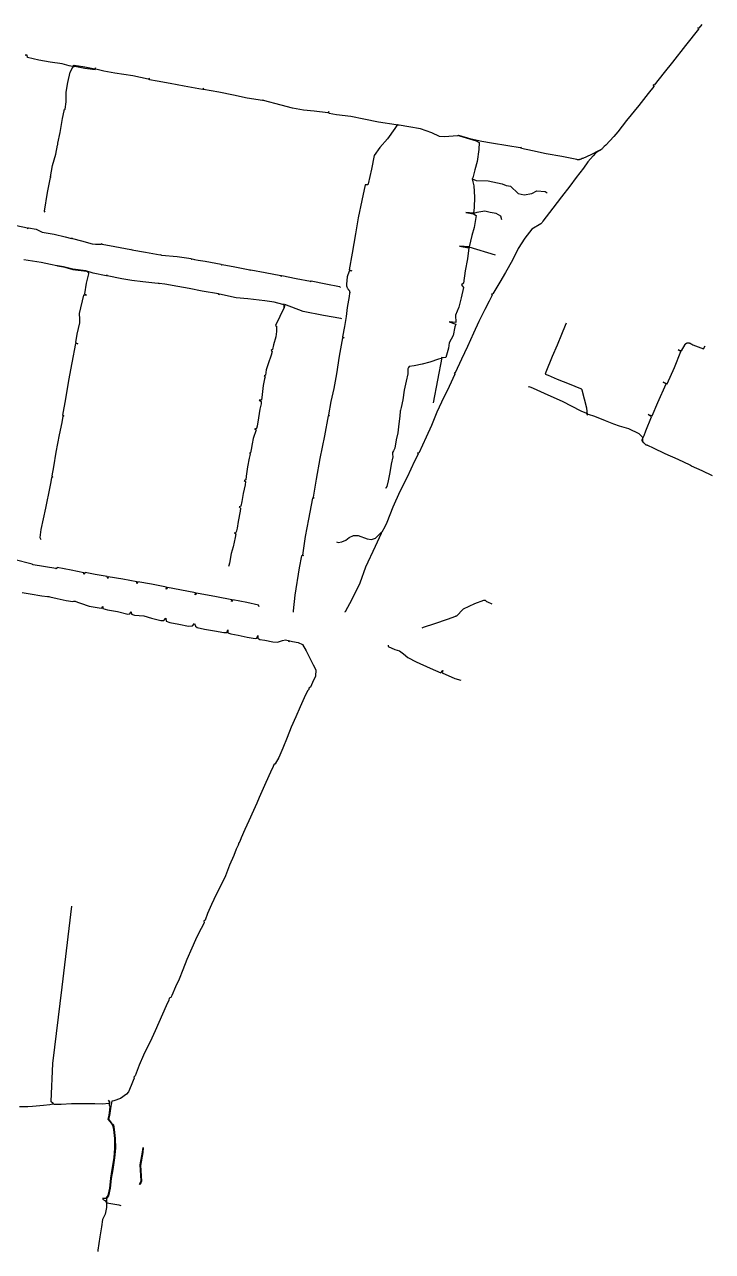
# Model space of a CAD drawing. Header units: inches. Extents: x 661527 to 662150, y 6867881 to 6868421.
# Drawn here: x 661854 to 662150, y 6867881 to 6868408 of the extents above; entities that cross this region are included whole.
import ezdxf

# ---------------------------------------------------------------- set-up
doc = ezdxf.new("R2010")
doc.units = ezdxf.units.IN
doc.header["$MEASUREMENT"] = 0

msp = doc.modelspace()

# ---------------------------------------------------------------- linework, layer by layer
for points in [[(662145.14, 6868407.71), (662143.93, 6868406.19), (662143.43, 6868406.25), (662143.71, 6868405.7), (662138.15, 6868398.66), (662132.53, 6868391.55), (662128.97, 6868387.05), (662124.63, 6868381.7), (662124.18, 6868381.8), (662124.55, 6868381.17), (662122.07, 6868378.11), (662118.15, 6868372.89), (662112.79, 6868366.48), (662109.12, 6868361.66), (662107.39, 6868359.57), (662103.96, 6868355.96), (662103.27, 6868355.34), (662102.68, 6868354.72), (662102.68, 6868354.72), (662102.5, 6868354.53), (662102.31, 6868354.36), (662102.12, 6868354.2), (662101.91, 6868354.05), (662101.7, 6868353.91), (662101.48, 6868353.79), (662101.25, 6868353.68), (662101.01, 6868353.59), (662097.52, 6868351.81), (662094.08, 6868350.24), (662093.82, 6868350.17), (662093.3, 6868349.92), (662093.13, 6868349.85), (662092.96, 6868349.79), (662092.78, 6868349.74), (662092.6, 6868349.7), (662092.42, 6868349.67), (662092.24, 6868349.66), (662092.06, 6868349.65), (662091.88, 6868349.66), (662091.7, 6868349.68), (662091.52, 6868349.71), (662085.08, 6868351.02), (662078.26, 6868352.24), (662072.48, 6868353.5), (662067.71, 6868354.49), (662067.55, 6868354.84), (662067.16, 6868354.78), (662061.81, 6868355.66), (662054.85, 6868356.8), (662050.67, 6868357.45), (662046.08, 6868358.47), (662040.8, 6868360.04), (662040.63, 6868360.07), (662040.18, 6868359.89), (662034.65, 6868359.46), (662032.52, 6868359.68), (662029.26, 6868361.24), (662024.35, 6868362.92), (662019.3, 6868363.76), (662015.12, 6868364.48), (662014.56, 6868364.52), (662014.48, 6868364.82), (662014.39, 6868364.55), (662013.86, 6868364.67), (662006.32, 6868365.81), (662000, 6868367.09), (661994.42, 6868368.27), (661988.3, 6868368.92), (661985.18, 6868369.55), (661985.04, 6868370.32), (661984.6, 6868369.86), (661978.64, 6868370.58), (661974.13, 6868370.99), (661969.46, 6868371.86), (661964.51, 6868373.1), (661956.92, 6868375.04), (661956.75, 6868375.43), (661956.58, 6868375.05), (661949.88, 6868376.14), (661944.07, 6868377.33), (661937.73, 6868378.61), (661931.22, 6868379.83), (661931.13, 6868380.39), (661930.8, 6868379.84), (661922.86, 6868381.23), (661916.93, 6868382.43), (661911.31, 6868383.46), (661908.05, 6868383.99), (661907.93, 6868384.58), (661907.43, 6868384.21), (661900.79, 6868385.65), (661893.13, 6868386.87), (661888.4, 6868387.72), (661884.88, 6868388.48), (661884.81, 6868389.1), (661884.51, 6868388.59), (661880.16, 6868389.41), (661875.59, 6868390.12), (661874.91, 6868389.73), (661873.46, 6868389.98), (661870.47, 6868390.8), (661865.3, 6868391.58), (661860.48, 6868392.48), (661855.62, 6868393.57), (661855.46, 6868394.54)], [(661855.46, 6868394.54), (661854.55, 6868394.41)], [(661855.46, 6868394.54), (661854.59, 6868394.58)], [(661863.13, 6868327.15), (661862.94, 6868327.63), (661864.25, 6868335.61), (661865.43, 6868342), (661865.78, 6868342.15), (661865.47, 6868342.31), (661866.39, 6868347.18), (661867.74, 6868351.98), (661868.54, 6868355.88), (661868.59, 6868356.23), (661868.66, 6868356.76), (661869.6, 6868361.35), (661870.66, 6868367.32), (661871.37, 6868370.69), (661871.35, 6868371.11), (661871.78, 6868371.43), (661872.18, 6868374.51), (661872.16, 6868378.73), (661872.86, 6868382.75), (661873.87, 6868387.32)], [(661873.87, 6868387.32), (661875.06, 6868389.47), (661875.96, 6868389.8), (661880.29, 6868389.04), (661884.63, 6868388.43), (661884.81, 6868389.1)], [(662014.48, 6868364.82), (662013.4, 6868363.02), (662010.21, 6868358.65), (662006.85, 6868354.86), (662004.52, 6868351.42), (662003.24, 6868345.54), (662001.91, 6868339.31), (662001.76, 6868338.81), (662000.64, 6868338.81), (661999.21, 6868332.14), (661997.64, 6868324.73), (661996.46, 6868317.81), (661995.04, 6868309.54), (661993.73, 6868302.33), (661994.89, 6868301.99), (661993.65, 6868301.83), (661992.8, 6868299.32), (661992.58, 6868296.23), (661992.58, 6868296.23), (661992.58, 6868296.03), (661992.58, 6868295.82), (661992.6, 6868295.62), (661992.63, 6868295.42), (661992.68, 6868295.22), (661992.74, 6868295.02), (661992.81, 6868294.83), (661992.9, 6868294.64), (661993, 6868294.46), (661993.11, 6868294.29), (661993.23, 6868294.12), (661993.36, 6868293.97), (661993.5, 6868293.82), (661993.5, 6868293.82), (661993.58, 6868293.73), (661993.64, 6868293.64), (661993.71, 6868293.54), (661993.76, 6868293.44), (661993.81, 6868293.34), (661993.85, 6868293.23), (661993.89, 6868293.12), (661993.91, 6868293.01), (661993.93, 6868292.9), (661993.95, 6868292.79), (661993.95, 6868292.67), (661993.95, 6868292.56), (661993.94, 6868292.44), (661993.92, 6868292.33), (661993.66, 6868290.86), (661992.84, 6868286.2), (661992.5, 6868282.35), (661991.77, 6868278.03), (661990.89, 6868273.57), (661991.54, 6868273.17), (661990.88, 6868273.17), (661989.45, 6868265.38), (661988.23, 6868257.75), (661987.12, 6868251.41), (661985.87, 6868245.87), (661984.79, 6868240.13), (661985.25, 6868239.73), (661984.66, 6868239.66), (661983.13, 6868231.06), (661981.19, 6868221.3), (661979.49, 6868212.52), (661978.29, 6868204.82), (661978.7, 6868204.35), (661978, 6868204.3), (661976.21, 6868195.39), (661974.89, 6868187.89), (661973.65, 6868179.91), (661974.05, 6868179.69), (661973.25, 6868179.54), (661972.3, 6868174.46), (661970.43, 6868162.73), (661969.71, 6868155.96), (661969.71, 6868155.32)], [(662040.63, 6868360.07), (662041.06, 6868359.94), (662048.24, 6868357.8), (662049.52, 6868357.04), (662049.44, 6868354.1), (662048.65, 6868348.84), (662047.75, 6868345.28), (662046.86, 6868341.87), (662046.7, 6868341.69), (662046.53, 6868341.45), (662046.83, 6868340.12), (662047.29, 6868338.38), (662047.57, 6868333.65), (662047.39, 6868329.1), (662047.39, 6868329.1), (662047.15, 6868326.75), (662043.81, 6868326.99), (662047.16, 6868326.47), (662048.28, 6868325.65), (662047.39, 6868320.5), (662046.43, 6868317.1), (662045.24, 6868312.28), (662041.15, 6868312.6), (662045.07, 6868311.87), (662044.55, 6868307.16), (662043.46, 6868301.96), (662042.75, 6868296.65), (662041.93, 6868295.98), (662042.75, 6868294.74), (662041.84, 6868290.31), (662040.86, 6868286.32), (662039.43, 6868282.87), (662039.57, 6868279.78), (662036.62, 6868280.11), (662039.45, 6868279.06), (662039.13, 6868277.85), (662038.32, 6868274.15), (662036.65, 6868271), (662036.31, 6868268.73), (662035.17, 6868264.72), (662034.19, 6868264.54), (662033.55, 6868264.79), (662033.29, 6868264.29), (662032.11, 6868263.97), (662028.34, 6868262.67), (662025.11, 6868261.92), (662021.56, 6868261.13), (662019.51, 6868260.9), (662019.17, 6868260.41), (662018.94, 6868259.94), (662018.94, 6868257.73), (662018.19, 6868254.6), (662017.35, 6868250.72), (662016.76, 6868246.51), (662016, 6868243.26), (662015.87, 6868242.69), (662015.74, 6868242.15), (662015.62, 6868241.69), (662015.43, 6868239.5), (662015.08, 6868236.25), (662014.56, 6868232.46), (662013.97, 6868229.42), (662013.29, 6868225.82), (662012.74, 6868224.65), (662012.32, 6868223.89), (662012.26, 6868223.3), (662012.4, 6868222.11), (662011.82, 6868218.98), (662011.18, 6868215.34), (662010.46, 6868211.83), (662009.84, 6868209.34), (662009.52, 6868208.73), (662009.27, 6868208.42)], [(662103.27, 6868355.34), (662102.69, 6868354.71), (662102.69, 6868354.71), (662102.45, 6868354.46), (662102.2, 6868354.24), (662101.93, 6868354.03), (662101.66, 6868353.83), (662101.37, 6868353.66), (662101.07, 6868353.5), (662100.76, 6868353.36), (662100.76, 6868353.36), (662099.56, 6868352.42), (662098.42, 6868351.39), (662096.18, 6868348.8), (662094.32, 6868346.02), (662091.22, 6868341.97), (662088.41, 6868338.24), (662084.87, 6868333.76), (662081.12, 6868328.8), (662076.92, 6868323.28), (662076.58, 6868322.74), (662076.04, 6868322.1), (662072.11, 6868319.85), (662069.2, 6868316), (662066.3, 6868311.6), (662063.85, 6868306.51), (662060.91, 6868301.22), (662058.38, 6868297.04), (662055.47, 6868292.14), (662054.79, 6868291.95), (662055.18, 6868291.55), (662053.77, 6868288.94), (662051.96, 6868285.36), (662049.4, 6868280.26), (662047.07, 6868275.12), (662044.52, 6868269.44), (662041.95, 6868263.96), (662039.29, 6868258.14), (662038.8, 6868258), (662039.15, 6868257.64), (662036.65, 6868252.31), (662033.4, 6868245.62), (662031.36, 6868241.29), (662029.03, 6868235.6), (662026.74, 6868230.57), (662023.66, 6868223.62), (662023, 6868223.77), (662023.41, 6868223.29), (662021.81, 6868220.24), (662018.65, 6868213.35), (662015.46, 6868207.17), (662012.43, 6868200.53), (662009.89, 6868193.9), (662009.04, 6868192.04), (662007.7, 6868189.68), (662007.47, 6868189.59), (662007.45, 6868189.19), (662004.85, 6868183.62), (662000.72, 6868174.66), (661998.33, 6868167.85), (661994.82, 6868160.81), (661991.98, 6868155.49), (661991.7, 6868155.42)], [(662046.53, 6868341.45), (662048.31, 6868340.72), (662053.35, 6868340.58), (662059.48, 6868339.37), (662061.08, 6868338.66), (662062.14, 6868338.52), (662063.01, 6868338.3), (662066.25, 6868335.22), (662068.82, 6868334.53), (662072.17, 6868335.15), (662074.34, 6868336.32), (662077.88, 6868335.98), (662078.7, 6868335.41)], [(662059.31, 6868323.84), (662058.86, 6868325.39), (662056.8, 6868326.58), (662054.22, 6868327.01), (662052, 6868327.53), (662048.59, 6868327.02), (662047.14, 6868326.61), (662043.81, 6868326.99)], [(661850.88, 6868321.46), (661855.58, 6868320.35), (661855.67, 6868319.97), (661856.03, 6868320.4), (661859.33, 6868319.83), (661861.92, 6868318.53), (661867.06, 6868317.63), (661871.76, 6868316.53), (661874.43, 6868315.82), (661874.74, 6868316.06), (661874.86, 6868315.83), (661878.81, 6868314.9), (661883.43, 6868313.6), (661884.78, 6868313.35), (661887.3, 6868313.43), (661887.48, 6868313.62), (661887.68, 6868313.42), (661893.04, 6868312.43), (661899.94, 6868311.07), (661900.2, 6868311.26), (661900.34, 6868311.04), (661906.2, 6868310.02), (661912.56, 6868308.75), (661912.94, 6868308.95), (661913.1, 6868308.67), (661919.82, 6868308.17), (661925.84, 6868307.22), (661925.96, 6868306.82), (661926.25, 6868307.15), (661927.35, 6868306.77), (661928.85, 6868306.52), (661931.82, 6868306.16), (661938.83, 6868304.8), (661938.95, 6868304.35), (661939.19, 6868304.61), (661944.59, 6868303.61), (661951.12, 6868302.43), (661951.26, 6868302.09), (661951.53, 6868302.35), (661957.61, 6868301.26), (661964.4, 6868299.96), (661964.52, 6868299.55), (661964.75, 6868299.9), (661970.93, 6868298.71), (661977.05, 6868297.57), (661977.15, 6868297.16), (661977.41, 6868297.62), (661983.72, 6868296.42), (661989.6, 6868295.19), (661989.95, 6868294.77)], [(662056.49, 6868308.69), (662045.22, 6868312.07), (662041.15, 6868312.6)], [(661854.03, 6868306.83), (661861.42, 6868305.69), (661865.45, 6868304.86), (661868.13, 6868304.18), (661868.28, 6868304.22), (661868.54, 6868304.09), (661871.01, 6868303.62), (661875.05, 6868302.57), (661880.96, 6868301.78), (661880.96, 6868301.78), (661881.02, 6868301.77), (661881.08, 6868301.76), (661881.15, 6868301.74), (661881.21, 6868301.71), (661881.27, 6868301.69), (661881.33, 6868301.65), (661881.38, 6868301.62), (661881.43, 6868301.58), (661881.48, 6868301.53), (661881.53, 6868301.49), (661881.57, 6868301.44), (661881.61, 6868301.38), (661881.65, 6868301.33), (661881.68, 6868301.27), (661881.71, 6868301.21), (661881.73, 6868301.15), (661881.75, 6868301.09), (661881.76, 6868301.02), (661881.77, 6868300.96), (661881.78, 6868300.89), (661881.78, 6868300.82), (661881.78, 6868300.76), (661881.77, 6868300.69), (661881.76, 6868300.63), (661880.85, 6868296.64), (661880.05, 6868292.12), (661881, 6868291.56), (661879.69, 6868291.54), (661877.86, 6868283.7), (661877.95, 6868281.15), (661877.87, 6868279.67), (661876.8, 6868274.75), (661876.23, 6868271.18), (661877.15, 6868270.66), (661876.17, 6868270.71), (661874.68, 6868262.46), (661873.25, 6868254.81), (661871.85, 6868247.01), (661870.68, 6868240), (661871.23, 6868239.73), (661870.74, 6868239.52), (661870.33, 6868236.87), (661869.26, 6868231.57), (661867.82, 6868224.04), (661866.75, 6868217.75), (661866.11, 6868213.92), (661866.44, 6868213.44)], [(661990.53, 6868281.39), (661990.11, 6868281.42), (661982.65, 6868282.83), (661973.97, 6868284.45), (661966.07, 6868287.43), (661965.87, 6868286.21), (661965.81, 6868287.46), (661965.19, 6868287.52), (661961.49, 6868288.47), (661957.44, 6868289.11), (661950.25, 6868289.99), (661945.13, 6868290.35), (661938, 6868291.88), (661937.72, 6868291.6), (661937.62, 6868292.08), (661930.6, 6868293.28), (661925.09, 6868294.33), (661920.2, 6868295.16), (661914.54, 6868296.21), (661912.21, 6868296.53), (661912.03, 6868296.35), (661912, 6868296.55), (661910.22, 6868296.65), (661905.06, 6868297.16), (661900.38, 6868297.85), (661896.13, 6868298.48), (661889.83, 6868299.76), (661889.79, 6868300.23), (661889.45, 6868299.76), (661883.86, 6868301.01), (661880.63, 6868301.91), (661875.06, 6868302.62), (661871.01, 6868303.64), (661868.55, 6868304.1), (661868.28, 6868304.22)], [(661965.87, 6868286.21), (661962.15, 6868278.52)], [(661962.15, 6868278.52), (661962.57, 6868278.15), (661962.54, 6868275.87), (661962.19, 6868273.68), (661961.23, 6868270.15), (661960.76, 6868268.11), (661960.25, 6868267.74), (661960.6, 6868267.38), (661960.29, 6868265.81), (661959.01, 6868262.02), (661958.08, 6868259.39), (661957.73, 6868257.2), (661957.18, 6868256.81), (661957.61, 6868256.46), (661957.43, 6868255.62), (661956.83, 6868252.78), (661956.36, 6868248.87), (661956.09, 6868246.48), (661955.1, 6868246.38), (661956, 6868245.8), (661955.93, 6868244.83), (661955.39, 6868242.55), (661954.75, 6868238.87), (661954.16, 6868235.27), (661953.98, 6868234.25), (661953.06, 6868233.99), (661953.75, 6868233.62), (661952.55, 6868229.94), (661952.14, 6868227.71), (661951.69, 6868225.27), (661951.36, 6868223.87), (661950.88, 6868223.6), (661951.23, 6868223.19), (661950.82, 6868221.52), (661950.04, 6868217.81), (661949.47, 6868213.83), (661949.29, 6868212.21), (661948.67, 6868211.96), (661949.15, 6868211.51), (661949.02, 6868210.11), (661948.23, 6868206.36), (661947.65, 6868202.95), (661947.23, 6868200.93), (661946.51, 6868200.56), (661947.06, 6868200.04), (661946.93, 6868198.79), (661946.08, 6868194.31), (661945.59, 6868191.41), (661945.17, 6868189.8), (661944.44, 6868189.47), (661945.03, 6868189.01), (661944.76, 6868187.5), (661943.85, 6868183.4), (661943.05, 6868180.64), (661942.27, 6868176.36), (661942.06, 6868175.49), (661941.84, 6868175.03)], [(662086.87, 6868279.42), (662086.47, 6868278.43), (662084.83, 6868274.55), (662083, 6868269.97), (662080.91, 6868265.11), (662078.21, 6868258.41), (662077.9, 6868257.61)], [(662149.71, 6868213.93), (662145.24, 6868216.07), (662140.75, 6868218.09), (662140.34, 6868218.38), (662140.13, 6868218.44), (662134.98, 6868220.89), (662129.42, 6868223.39), (662124.35, 6868225.85), (662121.96, 6868226.95), (662121.7, 6868227.07), (662121.65, 6868227.09), (662121.16, 6868227.3), (662120.04, 6868228.25), (662119.97, 6868228.31), (662119.91, 6868228.38), (662119.85, 6868228.45), (662119.8, 6868228.52), (662119.75, 6868228.59), (662119.7, 6868228.67), (662119.67, 6868228.76), (662119.64, 6868228.84), (662119.61, 6868228.93), (662119.59, 6868229.02), (662119.58, 6868229.11), (662119.57, 6868229.2), (662119.57, 6868229.29), (662119.58, 6868229.38), (662119.59, 6868229.47), (662119.6, 6868229.56), (662119.63, 6868229.64), (662119.66, 6868229.73), (662119.69, 6868229.81), (662120.36, 6868231.25), (662121.14, 6868233.26), (662123.53, 6868239.31), (662122.16, 6868240.21), (662123.82, 6868239.67), (662126.26, 6868245.46), (662129.88, 6868253.47), (662128.56, 6868254.2), (662130.23, 6868253.43), (662133.44, 6868260.4), (662136.2, 6868267.3), (662135, 6868268.04), (662136.35, 6868267.65), (662137.95, 6868270.31), (662137.95, 6868270.31), (662138.01, 6868270.39), (662138.07, 6868270.48), (662138.14, 6868270.56), (662138.22, 6868270.64), (662138.3, 6868270.71), (662138.38, 6868270.77), (662138.47, 6868270.83), (662138.56, 6868270.88), (662138.66, 6868270.93), (662138.76, 6868270.97), (662138.86, 6868271), (662138.96, 6868271.03), (662139.07, 6868271.05), (662139.17, 6868271.06), (662139.28, 6868271.07), (662139.39, 6868271.06), (662139.49, 6868271.05), (662139.6, 6868271.04), (662139.7, 6868271.01), (662139.8, 6868270.98), (662139.9, 6868270.94), (662140, 6868270.9), (662140.1, 6868270.85), (662140.1, 6868270.85), (662140.5, 6868270.62), (662140.92, 6868270.42), (662141.34, 6868270.24), (662145.81, 6868268.48), (662146.6, 6868269.78)], [(662033.55, 6868264.79), (662029.8, 6868245.31)], [(662077.9, 6868257.61), (662079.11, 6868257.13), (662083.08, 6868255.41), (662088.21, 6868253.42), (662093.07, 6868251.45), (662093.07, 6868251.45), (662093.13, 6868251.42), (662093.18, 6868251.39), (662093.24, 6868251.36), (662093.29, 6868251.32), (662093.34, 6868251.28), (662093.38, 6868251.24), (662093.43, 6868251.19), (662093.47, 6868251.14), (662093.5, 6868251.09), (662093.54, 6868251.04), (662093.57, 6868250.98), (662093.59, 6868250.92), (662093.62, 6868250.86), (662093.63, 6868250.8), (662095.68, 6868243.11), (662095.86, 6868240.16)], [(662070.78, 6868252.07), (662071.03, 6868252.29), (662072.69, 6868251.5), (662079.01, 6868248.72), (662085.22, 6868245.99), (662093.19, 6868241.83), (662095.65, 6868240.78), (662095.86, 6868240.16), (662096.37, 6868240.44), (662099.05, 6868239.57), (662103.67, 6868237.62), (662107.27, 6868236.27), (662109.69, 6868235.38), (662113.61, 6868234.29), (662118.15, 6868232.08), (662119.5, 6868230.71), (662119.5, 6868230.71), (662119.54, 6868230.67), (662119.57, 6868230.62), (662119.6, 6868230.58), (662119.63, 6868230.53), (662119.66, 6868230.48), (662119.68, 6868230.43), (662119.7, 6868230.37), (662119.72, 6868230.32), (662119.73, 6868230.26), (662119.74, 6868230.2), (662119.74, 6868230.15), (662119.74, 6868230.09), (662119.74, 6868230.03), (662119.73, 6868229.98), (662119.72, 6868229.92), (662119.71, 6868229.87), (662119.69, 6868229.81), (662119.69, 6868229.81), (662119.66, 6868229.72), (662119.64, 6868229.62), (662119.62, 6868229.52), (662119.61, 6868229.42), (662119.6, 6868229.32), (662119.61, 6868229.22), (662119.62, 6868229.12), (662119.63, 6868229.02), (662119.65, 6868228.92), (662119.68, 6868228.83), (662119.72, 6868228.73), (662119.76, 6868228.64), (662119.81, 6868228.55), (662119.86, 6868228.47), (662119.92, 6868228.39), (662119.99, 6868228.31), (662120.06, 6868228.24), (662120.13, 6868228.17), (662121.16, 6868227.3), (662121.65, 6868227.09)], [(661866.44, 6868213.44), (661865.96, 6868213.13), (661865.55, 6868210.61), (661864.44, 6868205.58), (661864.08, 6868203.64), (661863.3, 6868200.05), (661862.37, 6868195.45), (661861.33, 6868190.92), (661860.87, 6868187.45), (661861.33, 6868186.61)], [(661988.29, 6868185.52), (661989.05, 6868185.27), (661990.61, 6868185.52), (661992.23, 6868186.31), (661993.69, 6868187.47), (661995.61, 6868188.28), (661997.54, 6868188.36), (662001.39, 6868186.85), (662003.36, 6868186.63), (662005.08, 6868187.22), (662006.36, 6868188.49), (662007.47, 6868189.59)], [(661955.08, 6868157.73), (661954.85, 6868158.37), (661949.79, 6868159.57), (661943.73, 6868160.61), (661943.23, 6868159.97), (661943.38, 6868160.71), (661936.82, 6868161.96), (661928.12, 6868163.57), (661927.66, 6868162.89), (661927.77, 6868163.62), (661921.04, 6868165), (661915.66, 6868165.94), (661915.16, 6868165.2), (661915.25, 6868166.1), (661908.8, 6868167.45), (661903.04, 6868168.34), (661902.49, 6868167.66), (661902.53, 6868168.44), (661896.55, 6868169.53), (661890.28, 6868170.53), (661890.06, 6868169.89), (661889.8, 6868170.65), (661884.67, 6868171.49), (661880.37, 6868172.4), (661879.82, 6868171.74), (661879.85, 6868172.3), (661874.37, 6868173.44), (661868.29, 6868174.61), (661867.88, 6868174.06), (661867.76, 6868174.2), (661858.08, 6868175.76), (661857.79, 6868175.92), (661857.57, 6868176.04), (661849.67, 6868178.04)], [(661853.26, 6868163.82), (661856.76, 6868163.19), (661861.69, 6868162.45), (661864.25, 6868162.1), (661864.73, 6868162.13), (661865.25, 6868161.97), (661868.36, 6868161.25), (661872.22, 6868160.33), (661875.07, 6868159.93), (661875.55, 6868160.15), (661876.07, 6868160.05), (661877.08, 6868159.73), (661878.41, 6868159.18), (661882.14, 6868158.01), (661886.33, 6868157.25), (661887.48, 6868157.04), (661887.9, 6868157.85), (661887.97, 6868156.98), (661889.99, 6868156.43), (661894.31, 6868155.61), (661898.74, 6868154.55), (661899.6, 6868154.67), (661900.15, 6868155.57), (661900.31, 6868154.53), (661901.52, 6868154.09), (661905.58, 6868153.74), (661908.87, 6868152.81), (661912.8, 6868151.83), (661914.19, 6868151.74), (661914.96, 6868152.82), (661915.12, 6868151.46), (661916.78, 6868150.99), (661920.62, 6868150.21), (661924.74, 6868149.4), (661926.44, 6868149.52), (661927.28, 6868150.52), (661927.8, 6868149.36), (661928.46, 6868148.76), (661931.54, 6868148.1), (661935.9, 6868147.4), (661939.85, 6868146.67), (661941.2, 6868146.59), (661941.68, 6868147.84), (661941.68, 6868146.55), (661942.85, 6868146.09), (661946.06, 6868145.48), (661949.92, 6868144.71), (661953.37, 6868144.11), (661954.07, 6868144.25), (661954.54, 6868145.34), (661954.53, 6868144.18), (661955.39, 6868143.66), (661957.49, 6868143.31), (661960.93, 6868142.66), (661963, 6868142.46), (661965.09, 6868143.25), (661966.42, 6868143.53), (661967.52, 6868143.24), (661967.75, 6868142.78), (661968.18, 6868143.08), (661969.33, 6868142.86), (661971.87, 6868142.39), (661973.71, 6868141.46), (661975.21, 6868138.81), (661976.67, 6868135.88), (661978.28, 6868132.83), (661979.34, 6868130.56), (661979.2, 6868127.9), (661977.93, 6868125.2), (661977.12, 6868123.17), (661976.38, 6868122.78), (661976.46, 6868122.22), (661975.85, 6868121.57), (661974.43, 6868118.56), (661972.64, 6868114.76), (661970.81, 6868110.47), (661968.81, 6868105.94), (661967.07, 6868101.54), (661965.17, 6868097.02), (661963.54, 6868093), (661961.96, 6868090.22), (661961.42, 6868089.82), (661961.16, 6868089.11), (661959.94, 6868086.67), (661957.98, 6868082.19), (661955.14, 6868075.85), (661954.06, 6868073.3), (661952.62, 6868070.2), (661950.61, 6868065.79), (661948.94, 6868062), (661947.36, 6868058.45), (661946.76, 6868056.95), (661946.3, 6868056.39), (661946.12, 6868055.33), (661945.13, 6868053.59), (661944.16, 6868050.87), (661942.3, 6868046.73), (661940.55, 6868042.18), (661938.49, 6868037.79), (661936.55, 6868034.18), (661934.59, 6868029.83), (661932.91, 6868025.98), (661931.82, 6868023.14), (661931.28, 6868022.75), (661931.42, 6868022.11), (661930.82, 6868020.81), (661929.47, 6868018.3), (661927.79, 6868014.62), (661926.11, 6868011.08), (661923.96, 6868006.24), (661922.33, 6868001.79), (661920.67, 6867997.82), (661919.12, 6867994.47), (661917.52, 6867990.83), (661917.08, 6867989.89), (661916.42, 6867989.58), (661916.31, 6867988.85), (661915.1, 6867986.34), (661913.55, 6867982.83), (661910.39, 6867975.67), (661908.93, 6867972.47), (661905.45, 6867965.17), (661903.6, 6867960.8), (661902.24, 6867957.48), (661901.79, 6867956.33), (661901.26, 6867955.77), (661901.34, 6867955.25), (661901, 6867954.27), (661900.06, 6867952.07), (661899.01, 6867949.42), (661898.12, 6867948.4), (661895.6, 6867946.58), (661892.71, 6867945.61), (661891.8, 6867945.35), (661891.41, 6867943.26), (661890.88, 6867939.24), (661890.37, 6867937.7), (661891.72, 6867935.99), (661892.47, 6867935.2), (661892.81, 6867933.29), (661893.19, 6867929.39), (661893.37, 6867925.19), (661892.92, 6867921.04), (661892.19, 6867916.08), (661891.56, 6867912.26), (661891.12, 6867908.08), (661890.38, 6867904.83), (661889.47, 6867903.56), (661889.54, 6867899.8), (661888.92, 6867896.9), (661887.82, 6867894.59), (661887.39, 6867891.45), (661886.65, 6867887.22), (661885.87, 6867881.47), (661885.81, 6867880.88)], [(662055.19, 6868158.78), (662053.33, 6868159.64), (662052.83, 6868159.89), (662052.5, 6868160.17), (662052.5, 6868160.17), (662052.45, 6868160.21), (662052.39, 6868160.25), (662052.33, 6868160.29), (662052.27, 6868160.32), (662052.2, 6868160.35), (662052.13, 6868160.37), (662052.07, 6868160.39), (662052, 6868160.41), (662051.93, 6868160.42), (662051.86, 6868160.42), (662051.79, 6868160.42), (662051.72, 6868160.42), (662051.65, 6868160.41), (662051.58, 6868160.4), (662051.51, 6868160.38), (662051.45, 6868160.36), (662047.53, 6868158.9), (662042.68, 6868156.63), (662039.77, 6868153.73), (662039.42, 6868153.62), (662039.31, 6868153.53), (662035.79, 6868152.28), (662030.34, 6868150.44), (662025.52, 6868148.76), (662024.95, 6868148.5)], [(662010.46, 6868141.27), (662010.53, 6868140.68), (662013.36, 6868139.38), (662015.27, 6868138.72), (662016.98, 6868137.51), (662018.92, 6868135.89), (662022.56, 6868134.12), (662028.57, 6868131.36), (662033.15, 6868129.36), (662033.89, 6868130.37), (662033.59, 6868129.29), (662039.11, 6868126.86), (662041.65, 6868126.14)], [(661874.52, 6868029.11), (661870.31, 6867994.35), (661866.4, 6867961.52), (661865.59, 6867945.26)], [(661887.84, 6867903.79), (661889.58, 6867903.94), (661890.3, 6867904.95), (661890.92, 6867908.04), (661891.4, 6867912.3), (661892.03, 6867916.13), (661892.75, 6867921.12), (661893.16, 6867925.22), (661893.04, 6867929.38), (661892.65, 6867933.24), (661892.31, 6867935.12), (661891.62, 6867935.9), (661890.19, 6867937.64), (661890.71, 6867939.29), (661891.16, 6867942.98), (661890.76, 6867943.52), (661890.89, 6867945.11), (661890.37, 6867945.86), (661890.61, 6867945.02), (661890.57, 6867944.43), (661887.77, 6867944.1), (661884.5, 6867944.26), (661879.65, 6867944.3), (661874.46, 6867944.2), (661870.01, 6867944), (661867.02, 6867944), (661866.62, 6867944.37), (661866.33, 6867944.15), (661865.19, 6867943.88), (661862.41, 6867943.62), (661857.71, 6867943.08), (661855.7, 6867942.91), (661852.19, 6867942.92)], [(661866.62, 6867944.37), (661865.59, 6867945.26)], [(661903.73, 6867909.64), (661903.88, 6867909.91), (661904.42, 6867911.22), (661903.94, 6867918.1), (661904.97, 6867923.55), (661905.3, 6867925.51), (661905.1, 6867923.36), (661904.13, 6867917.84), (661904.54, 6867911.02), (661903.95, 6867909.7), (661903.9, 6867909.61)], [(661887.75, 6867903.32), (661888.82, 6867902.74), (661889.71, 6867901.82), (661894.81, 6867900.96), (661895.69, 6867900.67)], [(661889.47, 6867903.56), (661887.8, 6867903.58)]]:
    msp.add_lwpolyline(points)

doc.saveas('drawing.dxf')
